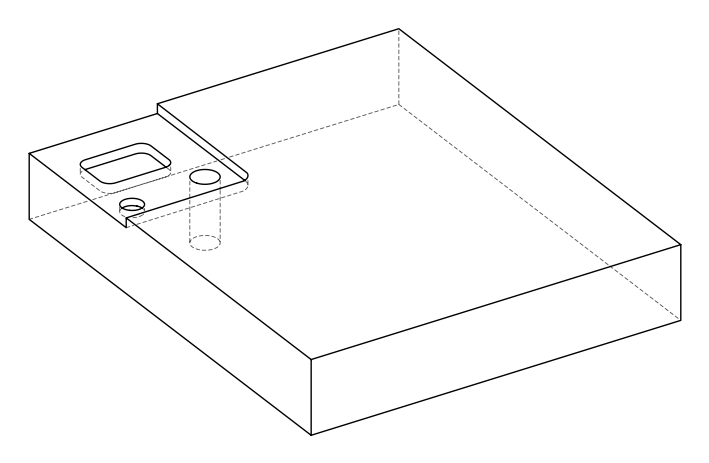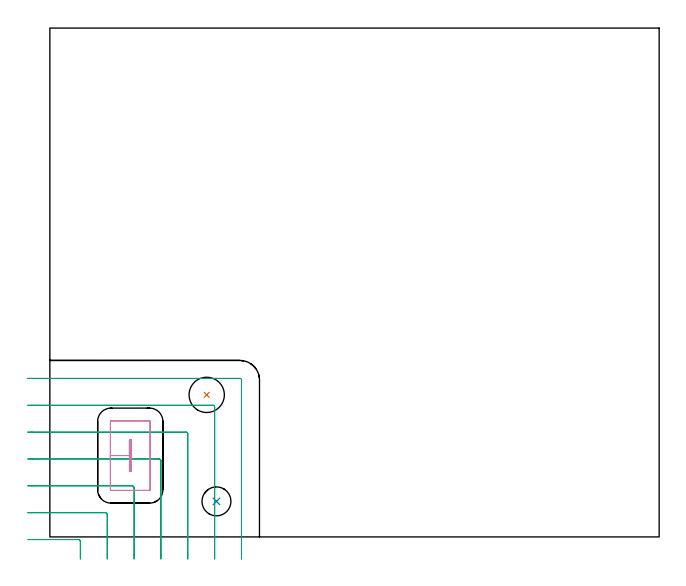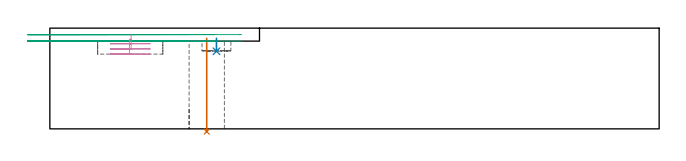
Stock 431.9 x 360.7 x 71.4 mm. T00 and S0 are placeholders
(PLAN: 4 operations, 3 tool changes, 6.9 min)
(1 INDEXABLE_INSERT_DRILL_THROUGH_HOLE_FROM_SOLID | STEP1HOLE | NXT0302_021 | 0.27 min | 35007 mm3)
(2 INDEXABLE_INSERT_DRILL_BLIND_HOLE_FROM_SOLID | STEP1POCKET | NXT0302_012 | 0.04 min | 5329 mm3)
(3 MILL_CORNER_NOTCH_RECTANGULAR | CORNER_NOTCH_RECTANGULAR | UGT0201_109 | Follow Part, ap 6.35, ae 75% | 4.99 min | 163108 mm3)
(4 MILL_RECTANGULAR_POCKET | POCKET_RECTANGULAR_STRAIGHT | UGT0201_100 | Follow Part, ap 4.5, ae 75% | 1.61 min | 27917 mm3)
(TOOL NXT0302_021 | Index. Insert Drill 25mm [880-D2500L25-05] | D25 PA176 FL125 Z2)
(TOOL NXT0302_012 | Index. Insert Drill 20.5mm [880-D2050L25-03] | D20.5 PA176 FL62 Z2)
(TOOL UGT0201_109 | End Mill 25.4 mm | D25.4 FL25 Z2)
(TOOL UGT0201_100 | End Mill 18 mm | D18 FL22 Z2)
(OP 1 INDEXABLE_INSERT_DRILL_THROUGH_HOLE_FROM_SOLID)
G17 G21 G94 G90
T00 M6
G54
G17 G0 G90 X111.2 Y100.7 S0 M3
G43 Z81.4 H1
G94 G81 G98 Z-1.937 F250. R64.2
G80
M5
M2
(OP 2 INDEXABLE_INSERT_DRILL_BLIND_HOLE_FROM_SOLID)
G17 G21 G94 G90
T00 M6
G54
G17 G0 G90 X118.1 Y25.2 S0 M3
G43 Z81.4 H1
G94 G81 G98 Z55. F250. R64.2
G80
M5
M2
(OP 3 MILL_CORNER_NOTCH_RECTANGULAR)
G17 G21 G94 G90
T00 M6
G54
G17 G0 G90 X21.6 Y-15.7 S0 M3
G43 Z81.4 H0
Z66.8
G94 G1 Y-12.7 F250.
Y-3.161 F500.
G3 X20.339 Y-1.9 R1.27
G1 X-12.557
X-15.557 F250.
G0 Z81.4
X40.65 Y-15.7
Z66.8
G1 Y-12.7
Y15.888 F500.
G3 X39.388 Y17.15 R1.27
G1 X-12.7
X-15.7 F250.
G0 Z81.4
X59.7 Y-15.7
Z66.8
G1 Y-12.7
Y34.937 F500.
G3 X58.437 Y36.2 R1.27
G1 X-12.7
X-15.7 F250.
G0 Z81.4
X78.75 Y-15.7
Z66.8
G1 Y-12.7
Y53.987 F500.
G3 X77.487 Y55.25 R1.27
G1 X-12.7
X-15.7 F250.
G0 Z81.4
X97.8 Y-15.7
Z66.8
G1 Y-12.7
Y73.036 F500.
G3 X96.536 Y74.3 R1.27
G1 X-12.7
X-15.7 F250.
G0 Z81.4
X116.85 Y-15.7
Z66.8
G1 Y-12.7
Y92.086 F500.
G3 X115.586 Y93.35 R1.27
G1 X-12.7
X-15.7 F250.
G0 Z81.4
X135.9 Y-15.7
Z66.8
G1 Y-12.7
Y111.136 F500.
G3 X134.636 Y112.4 R1.27
G1 X-12.7
X-15.7 F250.
G0 Z81.4
X21.6 Y-15.7
Z62.2
G1 Y-12.7
Y-3.161 F500.
G3 X20.339 Y-1.9 R1.27
G1 X-12.557
X-15.557 F250.
G0 Z81.4
X40.65 Y-15.7
Z62.2
G1 Y-12.7
Y15.888 F500.
G3 X39.388 Y17.15 R1.27
G1 X-12.7
X-15.7 F250.
G0 Z81.4
X59.7 Y-15.7
Z62.2
G1 Y-12.7
Y34.937 F500.
G3 X58.437 Y36.2 R1.27
G1 X-12.7
X-15.7 F250.
G0 Z81.4
X78.75 Y-15.7
Z62.2
G1 Y-12.7
Y53.987 F500.
G3 X77.487 Y55.25 R1.27
G1 X-12.7
X-15.7 F250.
G0 Z81.4
X97.8 Y-15.7
Z62.2
G1 Y-12.7
Y73.036 F500.
G3 X96.536 Y74.3 R1.27
G1 X-12.7
X-15.7 F250.
G0 Z81.4
X116.85 Y-15.7
Z62.2
G1 Y-12.7
Y92.086 F500.
G3 X115.586 Y93.35 R1.27
G1 X-12.7
X-15.7 F250.
G0 Z81.4
X135.9 Y-15.7
Z62.2
G1 Y-12.7
Y111.136 F500.
G3 X134.636 Y112.4 R1.27
G1 X-12.7
X-15.7 F250.
G0 Z81.4
M5
M2
(OP 4 MILL_RECTANGULAR_POCKET)
G17 G21 G94 G90
T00 M6
G54
G17 G0 G90 X57.6 Y56.22 S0 M3
G43 Z81.4 H0
Z67.04
G94 G1 Y68.8 Z63.669 F250.
X56.4 Z63.348
Y57.65 Z60.36
Y46.5 F500.
X57.6
Y68.8
X56.4
Y57.65
X42.9
Y33.4
G3 X43.3 Y33. R0.4
G1 X70.7
G3 X71.1 Y33.4 R0.4
G1 Y81.9
G3 X70.7 Y82.3 R0.4
G1 X43.3
G3 X42.9 Y81.9 R0.4
G1 Y57.65
Y56.65
G0 X57.6 Y56.22 Z63.36
G1 Y68.8 Z59.989 F250.
X56.4 Z59.668
Y57.65 Z56.68
Y46.5 F500.
X57.6
Y68.8
X56.4
Y57.65
X42.9
Y33.4
G3 X43.3 Y33. R0.4
G1 X70.7
G3 X71.1 Y33.4 R0.4
G1 Y81.9
G3 X70.7 Y82.3 R0.4
G1 X43.3
G3 X42.9 Y81.9 R0.4
G1 Y57.65
Y56.65
G0 X57.6 Y56.22 Z59.68
G1 Y68.8 Z56.309 F250.
X56.4 Z55.988
Y57.65 Z53.
Y46.5 F500.
X57.6
Y68.8
X56.4
Y57.65
X42.9
Y33.4
G3 X43.3 Y33. R0.4
G1 X70.7
G3 X71.1 Y33.4 R0.4
G1 Y81.9
G3 X70.7 Y82.3 R0.4
G1 X43.3
G3 X42.9 Y81.9 R0.4
G1 Y57.65
Y56.65
G0 Z81.4
M5
M2
